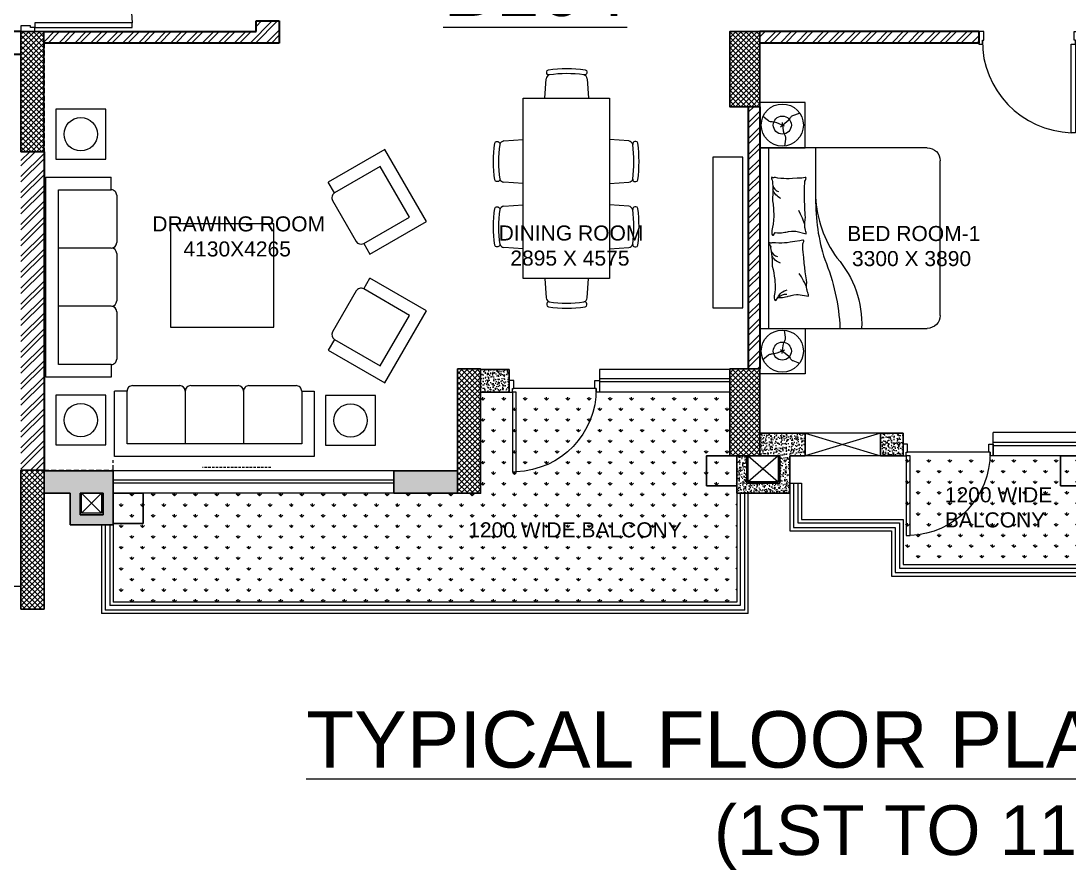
# Model space of a CAD drawing. Header units: millimetres. Extents: x 2919505 to 2966223, y -2460693 to -2283121.
# Drawn here: x 2945299 to 2955754, y -2317863 to -2309396 of the extents above; entities that cross this region are included whole.
import ezdxf

# ---------------------------------------------------------------- set-up
doc = ezdxf.new("R2010")
doc.units = ezdxf.units.MM
doc.header["$LTSCALE"] = 100
doc.header["$MEASUREMENT"] = 0
for name, pattern in [('CENTER', [50.8, 31.75, -6.35, 6.35, -6.35]), ('DASHED2', [0.375, 0.25, -0.125]), ('HIDDEN', [0.375, 0.25, -0.125])]:
    doc.linetypes.add(name, pattern=pattern)
for name, color, linetype, lineweight in [('AC-DP', 34, 'CENTER', 13), ('ACC BLOCK', 211, 'Continuous', 30), ('COL H', 252, 'Continuous', 5), ('door', 35, 'Continuous', 13), ('furniture', 5, 'Continuous', 18), ('MKG TEXT', 7, 'Continuous', 25), ('S-BALCONY HATCH', 34, 'Continuous', 5), ('Stairs', 2, 'Continuous', 18), ('text', 7, 'Continuous', 9), ('WALL', 1, 'Continuous', 35), ('WALL HATCH', 43, 'Continuous', 5), ('win', 150, 'Continuous', 18)]:
    doc.layers.add(name, color=color, linetype=linetype, lineweight=lineweight)
for name, color, linetype, lineweight, true_color in [('cutout', 7, 'HIDDEN', 20, 0x0544ff), ('GYP BOARD', 7, 'Continuous', 18, 0xf57a00), ('STR. COLUMN', 7, 'Continuous', 30, 0xf50000)]:
    doc.layers.add(name, color=color, linetype=linetype, lineweight=lineweight, true_color=true_color)
doc.styles.add('ARIAL', font='arial.ttf')
doc.styles.get("Standard").update_dxf_attribs({"font": 'sanss___.ttf'})
pattern_1 = [(45, (36.67, 147869.8), (-79.549513, 79.549513), []), (45, (89.7, 147869.8), (-79.549513, 79.549513), [])]
pattern_2 = [(50, (36.665, 147869.8), (71.7260183, -6.2752135), [7.5, -82.5]), (355, (36.665, 147869.8), (-13.8751334, 75.2192134), [6, -66]), (100.4514445, (42.64, 147869.28), (57.8508847, 68.9439991), [6.3740192, -70.1142112]), (46.1842, (36.665, 147889.8), (106.724133, -16.551928), [11.25, -123.75]), (96.6356355, (45.56, 147888.42), (93.4661946, 97.41186), [9.5610342, -105.171376]), (351.184164, (36.67, 147889.8), (93.4661945, 97.41186), [9, -99]), (21, (46.665, 147884.8), (59.6907052, -40.2618891), [7.5, -82.5]), (326, (46.665, 147884.8), (24.3315332, 72.5150045), [6, -66]), (71.4514447, (51.64, 147881.446), (84.0222377, 32.2531153), [6.374019, -70.1142112]), (37.5, (36.665, 147869.8), (1.21598553, 33.28938538), [0, -65.2, 0, -67, 0, -66.25]), (7.5, (36.665, 147869.8), (26.30695374, 39.4411712), [0, -38.2, 0, -63.7, 0, -25.25]), (327.5, (14.365, 147869.8), (53.38224362, -2.25548717), [0, -25, 0, -78, 0, -103.5]), (317.5, (4.365, 147869.8), (58.31861693, 10.01049823), [0, -32.5, 0, -51.8, 0, -73.5])]

# ---------------------------------------------------------------- blocks, each defined once
blk = doc.blocks.new('col-1')
at = {"layer": 'COL H', "lineweight": 5, "ltscale": 0.1}
h = blk.add_hatch(dxfattribs=at)
h.set_pattern_fill('ANSI37', color=256, scale=300)
h.paths.add_polyline_path([(2928695, -2448501), (2928695, -2448801), (2929445, -2448801), (2929445, -2448501)])
at = {"layer": 'STR. COLUMN', "color": 4}
blk.add_lwpolyline([(2928695, -2448501), (2928695, -2448801), (2929445, -2448801), (2929445, -2448501)], close=True, dxfattribs=at)
blk = doc.blocks.new('col11')
at = {"layer": 'COL H', "lineweight": 5, "ltscale": 0.1}
h = blk.add_hatch(dxfattribs=at)
h.set_pattern_fill('ANSI37', color=256, scale=300)
h.paths.add_polyline_path([(2941089, -2447531), (2941319, -2447531), (2941319, -2448731), (2941089, -2448731)])
at = {"layer": 'STR. COLUMN', "color": 4}
blk.add_lwpolyline([(2941089, -2447531), (2941319, -2447531), (2941319, -2448731), (2941089, -2448731)], close=True, dxfattribs=at)
blk = doc.blocks.new('col3')
at = {"layer": 'COL H', "lineweight": 5, "ltscale": 0.1}
h = blk.add_hatch(dxfattribs=at)
h.set_pattern_fill('ANSI37', color=256, scale=300)
h.paths.add_polyline_path([(2930168, -2441843), (2930168, -2442143), (2931033, -2442143), (2931033, -2441843)])
at = {"layer": 'STR. COLUMN', "color": 4}
blk.add_lwpolyline([(2930168, -2441843), (2930168, -2442143), (2931033, -2442143), (2931033, -2441843)], close=True, dxfattribs=at)
blk = doc.blocks.new('A$C4EBC2541')
at = {"layer": 'door', "linetype": 'Continuous'}
for p, q in [((33.6, 119.9), (33.6, 958.2)), ((33.6, 958.2), (74, 958.2)), ((74, 958.2), (74, 119.9)), ((74, 119.9), (33.6, 119.9))]:
    blk.add_line(p, q, dxfattribs=at)
for points in [[(48, 0), (0, 0), (0, 119.9), (33.6, 119.9), (33.6, 81.6), (48, 81.6)], [(902, 0), (949.9, 0), (949.9, 119.9), (916.3, 119.9), (916.3, 81.6), (902, 81.6)]]:
    blk.add_lwpolyline(points, close=True, dxfattribs=at)
at = {"layer": 'door', "lineweight": 9, "ltscale": 0.5}
blk.add_arc((46.7, 88.9), 869.7, 359.51318, 88.19967, dxfattribs=at)
blk = doc.blocks.new('col12')
at = {"layer": 'COL H', "lineweight": 5}
h = blk.add_hatch(dxfattribs=at)
h.set_pattern_fill('ANSI37', color=256, scale=300)
h.paths.add_polyline_path([(2929934, -2444376), (2929934, -2444146), (2928695, -2444146), (2928695, -2444376)])
at = {"color": 4, "ltscale": 0.1}
blk.add_lwpolyline([(2929934, -2444376), (2929934, -2444146), (2928695, -2444146), (2928695, -2444376)], close=True, dxfattribs=at)
blk = doc.blocks.new('A$C69EA10B6')
at = {"layer": 'furniture', "extrusion": (0, 0, -1)}
for p, q in [((1671, 900), (0, 900)), ((0, 900), (0, -900)), ((1800, -771), (1800, 771)), ((0, -900), (1671, -900))]:
    blk.add_line(p, q, dxfattribs=at)
at = {"layer": 'furniture', "flags": 128}
for points in [[(245, 1117), (169, 1148), (144, 1155), (123, 1158), (113, 1159, -0.201759), (86, 1169), (32, 1213)], [(206, 1110), (271, 1161), (289, 1179), (303, 1196), (308, 1204, -0.201759), (330, 1222), (396, 1247)], [(223, 1151), (234, 1070), (240, 1045), (249, 1025), (253, 1016, -0.201759), (257, 988), (246, 918)], [(557, 900), (557, 397, 0.081096), (648, -213, -0.085459), (800, -900)], [(557, 412, 0.147224), (770, -197, -0.192024), (1016, -900)], [(223, -1151), (234, -1070), (240, -1045), (249, -1025), (253, -1016, 0.201759), (257, -988), (246, -918)], [(245, -1117), (169, -1148), (144, -1155), (123, -1158), (113, -1159, 0.201759), (86, -1169), (32, -1213)], [(206, -1110), (271, -1161), (289, -1179), (303, -1196), (308, -1204, 0.201759), (330, -1222), (396, -1247)]]:
    blk.add_lwpolyline(points, format="xyb", dxfattribs=at)
for points in [[(462, 601), (458, 603), (454, 603), (437, 600), (421, 599), (373, 596), (325, 593), (294, 592), (268, 592), (241, 593), (210, 595), (180, 599), (158, 603), (151, 604), (143, 604), (136, 602), (131, 601), (126, 602), (124, 604), (123, 607), (121, 607), (119, 607), (117, 601), (117, 601), (118, 593), (121, 585), (125, 576), (127, 565), (126, 555), (126, 539), (129, 524), (131, 493), (131, 464), (130, 435), (128, 406), (127, 389), (127, 372), (132, 337), (134, 320), (136, 304), (138, 270), (140, 237), (139, 220), (138, 180), (134, 140), (128, 109), (120, 75), (119, 54), (120, 38), (127, 29), (137, 29), (137, 29), (154, 55), (178, 53), (202, 52), (218, 53), (233, 55), (250, 58), (259, 59), (277, 63), (288, 65), (315, 68), (343, 70), (352, 70), (360, 68), (462, 43), (462, 55), (460, 66), (457, 80), (453, 94), (451, 104), (449, 114), (448, 135), (451, 155), (454, 181), (455, 207), (454, 227), (452, 248), (450, 286), (448, 329), (447, 373), (446, 429), (446, 486), (447, 516), (448, 546), (450, 556), (451, 567), (455, 576), (460, 589), (461, 595)], [(439, -23), (434, -21), (430, -22), (414, -25), (398, -28), (351, -35), (303, -42), (273, -46), (246, -49), (220, -50), (189, -50), (158, -49), (136, -47), (129, -47), (121, -47), (114, -50), (109, -51), (104, -51), (102, -49), (101, -47), (99, -46), (96, -46), (95, -53), (95, -53), (97, -61), (100, -68), (105, -77), (109, -88), (108, -98), (109, -113), (114, -129), (118, -159), (121, -188), (122, -217), (123, -246), (124, -263), (125, -280), (133, -314), (137, -331), (140, -347), (145, -380), (150, -413), (151, -430), (153, -470), (152, -511), (149, -542), (145, -576), (145, -598), (148, -613), (155, -621), (165, -620), (165, -620), (180, -594), (204, -594), (228, -592), (243, -590), (258, -587), (275, -582), (284, -580), (302, -575), (312, -572), (339, -566), (366, -562), (375, -562), (384, -562), (487, -579), (486, -566), (483, -555), (479, -542), (474, -528), (471, -519), (468, -509), (466, -488), (467, -468), (468, -442), (466, -416), (463, -396), (460, -375), (454, -337), (449, -294), (444, -251), (438, -195), (433, -139), (431, -109), (430, -79), (430, -68), (431, -58), (434, -48), (438, -35), (439, -29)]]:
    blk.add_lwpolyline(points, close=True, dxfattribs=at)
for points in [[(448, 136), (440, 161), (434, 178), (425, 199), (406, 240), (389, 276)], [(466, -487), (456, -463), (448, -447), (437, -426), (415, -387), (394, -352)]]:
    blk.add_lwpolyline(points, dxfattribs=at)
at = {"layer": 'furniture'}
for centre, radius in [((225, 1127), 210), ((225, 1127), 90), ((225, -1127), 210), ((225, -1127), 90)]:
    blk.add_circle(centre, radius, dxfattribs=at)
at = {"layer": 'furniture', "extrusion": (0, 0, -1)}
for centre, radius, start, end in [((-1671, 771), 129, 90, 180), ((-285, 543), 167, 296.9135, 338.2241), ((-268, -96), 167, 291.9135, 333.2241), ((-297, -642), 127, 22.4901, 79.2392), ((-256, -632), 72.5, 31.6255, 99.8414), ((-1671, -771), 129, 180, 270)]:
    blk.add_arc(centre, radius, start, end, dxfattribs=at)
at = {"layer": 'furniture'}
for centre, start, end in [((209, 543), 193.2087, 254.2869), ((192, -103), 198.2087, 259.2869)]:
    blk.add_arc(centre, 82, start, end, dxfattribs=at)
for points in [[(0, 900), (452, 900), (452, 1352), (0, 1352)], [(90, 900), (0, 900), (0, -900), (90, -900)], [(0, -900), (452, -900), (452, -1352), (0, -1352)]]:
    blk.add_3dface(points, dxfattribs=at)

msp = doc.modelspace()

# ---------------------------------------------------------------- hatches: boundary and pattern name
at = {"layer": 'COL H', "lineweight": 5, "ltscale": 0.1}
h = msp.add_hatch(dxfattribs=at)
h.set_pattern_fill('ANSI37', color=256, scale=300)
h.set_pattern_definition([(45, (36.665, 147869.8), (-26.5165043, 26.5165043), []), (135, (36.665, 147869.8), (-26.5165043, -26.5165043), [])])
h.paths.add_polyline_path([(2945299.3, -2313876.3), (2945529.3, -2313876.3), (2945529.3, -2315261.3), (2945299.3, -2315261.3)])
at = {"layer": 'S-BALCONY HATCH'}
h = msp.add_hatch(dxfattribs=at)
h.set_pattern_fill('GRASS', color=256, scale=150, style=0)
h.set_pattern_definition([(90, (3837571.94, -1889866.68), (-106.066017, 106.066017), [28.125, -184.007034]), (45, (3837571.94, -1889866.68), (-106.066017, 106.066017), [28.125, -121.875]), (135, (3837571.94, -1889866.68), (-106.066017, -106.066017), [28.125, -121.875])])
h.paths.add_polyline_path([(2950792.2, -2313141.3), (2949884.3, -2313147.4), (2949884.3, -2314105.9), (2949056.7, -2314105.9), (2946215.9, -2314105.9), (2946221.7, -2314420.9), (2946219.3, -2314420.9), (2946219.3, -2315190.9), (2952439.3, -2315190.9), (2952439.3, -2314105.9), (2952439.3, -2314105.9), (2952365.9, -2313096.3), (2950792.5, -2313096.3), (2950791.7, -2313526.3), (2950791.7, -2313096.3), (2950791.7, -2313526.3)])
h = msp.add_hatch(dxfattribs=at)
h.set_pattern_fill('GRASS', color=256, scale=150, style=0)
h.set_pattern_definition([(90, (3840323.48, -1897911.68), (-106.066017, 106.066017), [28.125, -184.007034]), (45, (3840323.48, -1897911.68), (-106.066017, 106.066017), [28.125, -121.875]), (135, (3840323.48, -1897911.68), (-106.066017, -106.066017), [28.125, -121.875])])
h.paths.add_polyline_path([(2954098.3, -2314816.3), (2954583.3, -2314816.3), (2954583.3, -2314816.3), (2955969.3, -2314816.3), (2955969.3, -2314296.3), (2955970, -2313731.3), (2954098.3, -2313731.3)])
at = {"layer": 'WALL HATCH'}
h = msp.add_hatch(dxfattribs=at)
h.set_pattern_fill('ANSI32', color=256, scale=300, style=0)
h.set_pattern_definition([(45, (0, 147869.8), (-79.549513, 79.549513), []), (45, (53.03, 147869.8), (-79.549513, 79.549513), [])])
h.paths.add_polyline_path([(2945529.3, -2313880.9), (2945299.3, -2313875.9), (2945299.3, -2310701.3), (2945529.3, -2310701.3)])
h.paths.add_polyline_path([(2947874, -2309396.3), (2947644, -2309396.3), (2947644, -2309501.3), (2945529.3, -2309501.3), (2945529.3, -2309616.3), (2947874, -2309616.3)])
h = msp.add_hatch(dxfattribs=at)
h.set_pattern_fill('ANSI32', color=256, scale=300, style=0)
h.set_pattern_definition(pattern_1)
h.paths.add_polyline_path([(2954854, -2309501.3), (2954854, -2309616.3), (2952669.3, -2309616.3), (2952669.3, -2309501.3)])
h = msp.add_hatch(dxfattribs=at)
h.set_pattern_fill('ANSI32', color=256, scale=300, style=0)
h.set_pattern_definition(pattern_1)
h.paths.add_polyline_path([(2952669.3, -2310251.3), (2952554.3, -2310251.3), (2952554.3, -2312866.3), (2952669.1, -2312866.3), (2952669.1, -2312549.5), (2952669.2, -2312549.5), (2952669.1, -2311156.7), (2952669.1, -2310806.7), (2952669.3, -2310806.7)])
h = msp.add_hatch(dxfattribs=at)
h.set_pattern_fill('AR-CONC', color=8, scale=10, style=0)
h.set_pattern_definition([(50, (0, 147869.805), (71.7260183, -6.2752135), [7.5, -82.5]), (355, (0, 147869.805), (-13.8751334, 75.2192134), [6, -66]), (100.4514445, (5.98, 147869.28), (57.8508847, 68.9439991), [6.3740192, -70.1142112]), (46.1842, (0, 147889.805), (106.724133, -16.551928), [11.25, -123.75]), (96.6356355, (8.89, 147888.43), (93.4661946, 97.41186), [9.5610342, -105.171376]), (351.184164, (0, 147889.8), (93.4661945, 97.41186), [9, -99]), (21, (10, 147884.805), (59.6907052, -40.2618891), [7.5, -82.5]), (326, (10, 147884.805), (24.3315332, 72.5150045), [6, -66]), (71.4514447, (14.974, 147881.45), (84.0222377, 32.2531153), [6.374019, -70.1142112]), (37.5, (0, 147869.805), (1.21598553, 33.28938538), [0, -65.2, 0, -67, 0, -66.25]), (7.5, (0, 147869.805), (26.30695374, 39.4411712), [0, -38.2, 0, -63.7, 0, -25.25]), (327.5, (-22.3, 147869.805), (53.38224362, -2.25548717), [0, -25, 0, -78, 0, -103.5]), (317.5, (-32.3, 147869.805), (58.31861693, 10.01049823), [0, -32.5, 0, -51.8, 0, -73.5])])
h.paths.add_polyline_path([(2946219.3, -2313880.9), (2945529.3, -2313880.9), (2945529.3, -2314105.9), (2945788.9, -2314105.9), (2945788.9, -2314420.9), (2946219.3, -2314420.9)])
h.paths.add_polyline_path([(2946119.3, -2314105.9), (2946119.3, -2314320.9), (2945888.9, -2314320.9), (2945888.9, -2314105.9)], flags=16)
h.paths.add_polyline_path([(2949654.3, -2313880.9), (2949019.3, -2313880.9), (2949019.3, -2314105.9), (2949654.3, -2314105.9)])
h.paths.add_polyline_path([(2952369.3, -2312871.3), (2952369.3, -2312871.3), (2952369.3, -2313096.3), (2952365.9, -2313096.3)])
at = {"layer": 'WALL HATCH', "ltscale": 0.1}
h = msp.add_hatch(dxfattribs=at)
h.set_pattern_fill('AR-CONC', color=8, scale=10, style=0)
h.set_pattern_definition([(50, (1e-06, 147874.806), (71.7260183, -6.2752135), [7.5, -82.5]), (355, (1e-06, 147874.806), (-13.8751334, 75.2192134), [6, -66]), (100.4514445, (5.98, 147874.28), (57.8508847, 68.9439991), [6.3740192, -70.1142112]), (46.1842, (1e-06, 147894.81), (106.724133, -16.551928), [11.25, -123.75]), (96.6356355, (8.89, 147893.43), (93.4661946, 97.41186), [9.5610342, -105.171376]), (351.184164, (1e-06, 147894.81), (93.4661945, 97.41186), [9, -99]), (21, (10, 147889.806), (59.6907052, -40.2618891), [7.5, -82.5]), (326, (10, 147889.806), (24.3315332, 72.5150045), [6, -66]), (71.4514447, (14.974, 147886.45), (84.0222377, 32.2531153), [6.374019, -70.1142112]), (37.5, (1e-06, 147874.806), (1.21598553, 33.28938538), [0, -65.2, 0, -67, 0, -66.25]), (7.5, (1e-06, 147874.806), (26.30695374, 39.4411712), [0, -38.2, 0, -63.7, 0, -25.25]), (327.5, (-22.3, 147874.806), (53.38224362, -2.25548717), [0, -25, 0, -78, 0, -103.5]), (317.5, (-32.3, 147874.806), (58.31861693, 10.01049823), [0, -32.5, 0, -51.8, 0, -73.5])])
h.paths.add_polyline_path([(2950169.3, -2312870.3), (2949884.3, -2312871.3), (2949884.3, -2313096.3), (2950169.3, -2313096.3), (2950169.3, -2312981.6)])
at = {"layer": 'WALL HATCH'}
h = msp.add_hatch(dxfattribs=at)
h.set_pattern_fill('AR-CONC', color=8, scale=10, style=0)
h.set_pattern_definition(pattern_2)
h.paths.add_polyline_path([(2953123.5, -2313731.3), (2953123.5, -2313506.3), (2952669.3, -2313506.3), (2952669.3, -2313731.3), (2952869.3, -2313731.3), (2952869.3, -2314005.9), (2952539.3, -2314005.9), (2952539.3, -2313731.3), (2952439.3, -2313731.3), (2952439.3, -2314105.9), (2952969.3, -2314105.9), (2952969.3, -2313731.3)])
h = msp.add_hatch(dxfattribs=at)
h.set_pattern_fill('AR-CONC', color=8, scale=10, style=0)
h.set_pattern_definition(pattern_2)
h.paths.add_polyline_path([(2953873.3, -2313506.3), (2953873.3, -2313731.3), (2954098.3, -2313731.3), (2954098.3, -2313506.3)])

# ---------------------------------------------------------------- linework, layer by layer
at = {"layer": 'AC-DP', "linetype": 'HIDDEN'}
msp.add_line((2947793.1, -2313847.9), (2947109.8, -2313847.9), dxfattribs=at)
at = {"layer": 'ACC BLOCK', "ltscale": 0.1}
for p, q in [((2949884.3, -2312871.3), (2950169.3, -2312871.3)), ((2950169.3, -2313096.3), (2950169.3, -2312871.3)), ((2950169.3, -2313096.3), (2949884.3, -2313096.3)), ((2953123.5, -2313506.3), (2952669.3, -2313506.3)), ((2953123.5, -2313506.3), (2953123.5, -2313731.3)), ((2953873.3, -2313506.3), (2953873.3, -2313731.3)), ((2954098.3, -2313506.3), (2953873.3, -2313506.3)), ((2954098.3, -2313506.3), (2954098.3, -2313731.3)), ((2952439.3, -2314105.9), (2952439.3, -2313731.3)), ((2952539.3, -2314005.9), (2952539.3, -2313731.3)), ((2952869.3, -2313731.3), (2952669.3, -2313731.3)), ((2952869.3, -2314005.9), (2952869.3, -2313731.3)), ((2953123.5, -2313731.3), (2952969.3, -2313731.3)), ((2952969.3, -2314105.9), (2952969.3, -2313731.3)), ((2954098, -2313731.3), (2953873.3, -2313731.3)), ((2945529.3, -2313880.9), (2946219.3, -2313880.9)), ((2946219.3, -2313880.9), (2946219.3, -2314420.9)), ((2949019.3, -2313880.9), (2949654.3, -2313880.9)), ((2949019.3, -2313880.9), (2949019.3, -2314105.9)), ((2952869.3, -2314005.9), (2952539.3, -2314005.9)), ((2945524.3, -2314105.9), (2945788.9, -2314105.9)), ((2945788.9, -2314105.9), (2945788.9, -2314420.9)), ((2945888.9, -2314105.9), (2945888.9, -2314320.9)), ((2945888.9, -2314105.9), (2946119.3, -2314105.9)), ((2946119.3, -2314105.9), (2946119.3, -2314320.9)), ((2949654.3, -2314105.9), (2949019.3, -2314105.9)), ((2952969.3, -2314105.9), (2952439.3, -2314105.9)), ((2945888.9, -2314320.9), (2946119.3, -2314320.9)), ((2945788.9, -2314420.9), (2946219.3, -2314420.9))]:
    msp.add_line(p, q, dxfattribs=at)
at = {"layer": 'cutout', "color": 160, "linetype": 'Continuous', "lineweight": 9, "ltscale": 0.1, "true_color": 0x0040ff}
for p, q in [((2952854.3, -2313731.3), (2952554.3, -2313990.9)), ((2952554.3, -2313731.3), (2952854.3, -2313990.9)), ((2946104.3, -2314105.9), (2945903.9, -2314305.9)), ((2945903.9, -2314105.9), (2946104.3, -2314305.9))]:
    msp.add_line(p, q, dxfattribs=at)
at = {"layer": 'cutout', "color": 160, "linetype": 'Continuous', "ltscale": 0.1, "true_color": 0x0040ff}
for points in [[(2952554.3, -2313731.3), (2952854.3, -2313731.3), (2952854.3, -2313990.9), (2952554.3, -2313990.9)], [(2945903.9, -2314105.9), (2946104.3, -2314105.9), (2946104.3, -2314305.9), (2945903.9, -2314305.9)]]:
    msp.add_lwpolyline(points, close=True, dxfattribs=at)
at = {"layer": 'door'}
for p, q in [((2951023.8, -2313060), (2950214.7, -2313060)), ((2954952.8, -2313694.9), (2954143.7, -2313694.9))]:
    msp.add_line(p, q, dxfattribs=at)
at = {"layer": 'furniture'}
for p, q in [((2950525.4, -2310165.7, 0), (2950537.9, -2309973.1, 0)), ((2950949, -2309973.3, 0), (2950962.3, -2310165.7, 0)), ((2950114.8, -2310593.2), (2950307.3, -2310579.9)), ((2951362.3, -2310593.2), (2951169.8, -2310579.9)), ((2948929.2, -2310678.3), (2948365.3, -2311003.9)), ((2949344.1, -2311396.9), (2948929.2, -2310678.3)), ((2948883.9, -2310848.2), (2948427.5, -2311111.7)), ((2949174.3, -2311351.1), (2948883.9, -2310848.2)), ((2945549, -2312946.8), (2945549, -2310955.5)), ((2945549, -2310955.5), (2946200.1, -2310955.5)), ((2946200.1, -2311080), (2946200.1, -2310955.5)), ((2948427.5, -2311111.7), (2948365.3, -2311003.9)), ((2950307.3, -2311016.7), (2950114.7, -2311004.2)), ((2951169.8, -2311016.7), (2951362.4, -2311004.2)), ((2945673.1, -2312822.4), (2945673.1, -2311080)), ((2945673.1, -2311080), (2946200.1, -2311080)), ((2946254.6, -2311134.4), (2946254.6, -2311606.3)), ((2948407.6, -2311186), (2948643.6, -2311594.7)), ((2950114.8, -2311243.8), (2950307.3, -2311230.5)), ((2951362.3, -2311243.8), (2951169.8, -2311230.5)), ((2948717.9, -2311614.6), (2949174.3, -2311351.1)), ((2948717.9, -2311614.6), (2949174.3, -2311351.1)), ((2948780.2, -2311722.4), (2949344.1, -2311396.9)), ((2946200.1, -2311660.8), (2945673.1, -2311660.8)), ((2948717.9, -2311614.6), (2948780.2, -2311722.4)), ((2950307.3, -2311667.3), (2950114.7, -2311654.8)), ((2951169.8, -2311667.3), (2951362.4, -2311654.8)), ((2946254.6, -2311715.2), (2946254.6, -2312187.1)), ((2948717.9, -2312068.7), (2948780.2, -2311960.9)), ((2949344.1, -2312286.5), (2948780.2, -2311960.9)), ((2950525.4, -2311965.7), (2950537.9, -2312158.4)), ((2950949, -2312158.2), (2950962.3, -2311965.7)), ((2948643.6, -2312088.6), (2948407.6, -2312497.3)), ((2949174.3, -2312332.2), (2948717.9, -2312068.7)), ((2946200.1, -2312241.6), (2945673.1, -2312241.6)), ((2946254.6, -2312296), (2946254.6, -2312767.9)), ((2948929.2, -2313005), (2949344.1, -2312286.5)), ((2948883.9, -2312835.2), (2949174.3, -2312332.2)), ((2948427.5, -2312571.7), (2948365.3, -2312679.4)), ((2948427.5, -2312571.7), (2948883.9, -2312835.2)), ((2948427.5, -2312571.7), (2948883.9, -2312835.2)), ((2948365.3, -2312679.4), (2948929.2, -2313005)), ((2946200.1, -2312822.4), (2945673.1, -2312822.4)), ((2946200.1, -2312822.4), (2946200.1, -2312946.8)), ((2946200.1, -2312946.8), (2945549, -2312946.8)), ((2946411.7, -2313032.9), (2946883.6, -2313032.9)), ((2946992.5, -2313032.9), (2947464.4, -2313032.9)), ((2947573.3, -2313032.9), (2948045.2, -2313032.9)), ((2946232.8, -2313738.5), (2946232.8, -2313087.3)), ((2946357.2, -2313087.3), (2946232.8, -2313087.3)), ((2946357.2, -2313614.3), (2946357.2, -2313087.3)), ((2946938, -2313087.3), (2946938, -2313614.3)), ((2947518.8, -2313087.3), (2947518.8, -2313614.3)), ((2948099.6, -2313087.3), (2948099.6, -2313614.3)), ((2948099.6, -2313087.3), (2948224.1, -2313087.3)), ((2948224.1, -2313087.3), (2948224.1, -2313738.5)), ((2948099.6, -2313614.3), (2946357.2, -2313614.3)), ((2948224.1, -2313738.5), (2946232.8, -2313738.5))]:
    msp.add_line(p, q, dxfattribs=at)
at = {"layer": 'furniture', "elevation": 0}
for points in [[(2950567.6, -2309933.9, -0.4316259), (2950543.9, -2309913.1), (2950543.9, -2309903, -0.368177), (2950560.7, -2309883.2, -0.069082), (2950927.3, -2309883.2, -0.368177), (2950944.2, -2309903), (2950944.2, -2309913.1, -0.4978419), (2950915, -2309933.2)], [(2950075.5, -2310974.5, -0.4316259), (2950054.7, -2310998.2), (2950044.5, -2310998.2, -0.368177), (2950024.8, -2310981.4, -0.069082), (2950024.8, -2310614.8, -0.368177), (2950044.5, -2310598), (2950054.7, -2310598, -0.4978419), (2950074.7, -2310627.2)], [(2951401.6, -2310974.5, 0.4316259), (2951422.4, -2310998.2), (2951432.6, -2310998.2, 0.368177), (2951452.3, -2310981.4, 0.069082), (2951452.3, -2310614.8, 0.368177), (2951432.6, -2310598), (2951422.4, -2310598, 0.4978419), (2951402.4, -2310627.2)], [(2950075.5, -2311625.2, -0.4316259), (2950054.7, -2311648.8), (2950044.5, -2311648.8, -0.368177), (2950024.8, -2311632, -0.069082), (2950024.8, -2311265.4, -0.368177), (2950044.5, -2311248.6), (2950054.7, -2311248.6, -0.4978419), (2950074.7, -2311277.8)], [(2951401.6, -2311625.2, 0.4316259), (2951422.4, -2311648.8), (2951432.6, -2311648.8, 0.368177), (2951452.3, -2311632, 0.069082), (2951452.3, -2311265.4, 0.368177), (2951432.6, -2311248.6), (2951422.4, -2311248.6, 0.4978419), (2951402.4, -2311277.8)], [(2950567.6, -2312197.6, 0.4316259), (2950543.9, -2312218.4), (2950543.9, -2312228.5, 0.368177), (2950560.7, -2312248.2, 0.069082), (2950927.3, -2312248.2, 0.368177), (2950944.2, -2312228.5), (2950944.2, -2312218.4, 0.4978419), (2950915, -2312198.3)]]:
    msp.add_lwpolyline(points, format="xyb", dxfattribs=at)
at = {"layer": 'furniture'}
msp.add_lwpolyline([(2952201.1, -2312255.9), (2952501.1, -2312255.9), (2952501.1, -2310755.9), (2952201.1, -2310755.9)], close=True, dxfattribs=at)
at = {"layer": 'furniture', "elevation": -6.4}
msp.add_lwpolyline([(2946791.6, -2312449), (2947821.5, -2312449), (2947821.5, -2311418.3), (2946791.6, -2311418.3)], close=True, dxfattribs=at)
at = {"layer": 'furniture'}
for centre in [(2945895.8, -2310525.5), (2945895.8, -2313376.8), (2948587.4, -2313380.2)]:
    msp.add_circle(centre, 166.7, dxfattribs=at)
for centre, radius, start, end in [((2950587.8, -2309980.1, 0), 50.4, 113.64476, 172.07529), ((2950744, -2311201.1, 0), 1279.4, 82.32212, 97.92679), ((2950900.6, -2309979.8, 0), 48.8, 7.65248, 72.87821), ((2951342.6, -2310798.1, 0), 1279.4, 172.32212, 187.92679), ((2950121.3, -2310641.5, 0), 48.8, 97.65248, 162.87821), ((2951355.8, -2310641.5, 0), 48.8, 17.12179, 82.34752), ((2950134.4, -2310798.1, 0), 1279.4, 352.07321, 7.67788), ((2950121.6, -2310954.3, 0), 50.4, 203.64476, 262.07529), ((2951355.5, -2310954.3, 0), 50.4, 277.92471, 336.35524), ((2946200.1, -2311134.4), 54.4, 359.99999, 90.00286), ((2948454.7, -2311158.8), 54.4, 119.99714, 210.00001), ((2950121.3, -2311292.1, 0), 48.8, 97.65248, 162.87821), ((2951355.8, -2311292.1, 0), 48.8, 17.12179, 82.34752), ((2951342.6, -2311448.7, 0), 1279.4, 172.32212, 187.92679), ((2950134.4, -2311448.7, 0), 1279.4, 352.07321, 7.67788), ((2946200.1, -2311606.3), 54.4, 269.99999, 359.99999), ((2946200.1, -2311715.2), 54.4, 359.99999, 89.99999), ((2948690.7, -2311567.5), 54.4, 210.00001, 300.00001), ((2950121.6, -2311605, 0), 50.4, 203.64476, 262.07529), ((2951355.5, -2311605, 0), 50.4, 277.92471, 336.35524), ((2948690.7, -2312115.8), 54.4, 59.99712, 149.99999), ((2946200.1, -2312187.1), 54.4, 269.99999, 359.99999), ((2950587.8, -2312151.4, 0), 50.4, 187.92471, 246.35524), ((2950744, -2310930.4, 0), 1279.4, 262.07321, 277.67788), ((2950900.6, -2312151.7, 0), 48.8, 287.12179, 352.34752), ((2946200.1, -2312296), 54.4, 359.99999, 89.99999), ((2948454.7, -2312524.5), 54.4, 149.99999, 239.99999), ((2946200.1, -2312767.9), 54.4, 269.99712, 359.99999), ((2946411.7, -2313087.3), 54.4, 89.99999, 180.00286), ((2946883.6, -2313087.3), 54.4, 359.99999, 89.99999), ((2946992.5, -2313087.3), 54.4, 89.99999, 179.99999), ((2947464.4, -2313087.3), 54.4, 359.99999, 89.99999), ((2947573.3, -2313087.3), 54.4, 89.99999, 179.99999), ((2948045.2, -2313087.3), 54.4, 359.99712, 89.99999)]:
    msp.add_arc(centre, radius, start, end, dxfattribs=at)
for points in [[(2950307.3, -2311965.7, 0), (2950307.3, -2310165.7, 0), (2951169.8, -2310165.7, 0), (2951169.8, -2311965.7, 0)], [(2946145.8, -2310275.5), (2945645.8, -2310275.5), (2945645.8, -2310775.5), (2946145.8, -2310775.5)], [(2946145.8, -2313126.8), (2945645.8, -2313126.8), (2945645.8, -2313621.8), (2946145.8, -2313621.8)], [(2948337.4, -2313625.2), (2948837.4, -2313625.2), (2948837.4, -2313130.2), (2948337.4, -2313130.2)]]:
    msp.add_3dface(points, dxfattribs=at)
at = {"layer": 'GYP BOARD', "linetype": 'DASHED2', "lineweight": 9, "ltscale": 2}
for p, q in [((2945529.3, -2309616.3), (2945529.3, -2313880.9)), ((2946219.3, -2313875.9), (2946219.3, -2313775.9)), ((2945526.1, -2313875.9), (2946219.3, -2313875.9))]:
    msp.add_line(p, q, dxfattribs=at)
at = {"layer": 'MKG TEXT', "ltscale": 0.1}
for points in [[(2952439.3, -2314031.3), (2952139.3, -2314031.3), (2952139.3, -2313731.3), (2952439.3, -2313731.3)], [(2946519.3, -2314405.9), (2946219.3, -2314405.9), (2946219.3, -2314105.9), (2946519.3, -2314105.9)]]:
    msp.add_lwpolyline(points, close=True, dxfattribs=at)
at = {"layer": 'MKG TEXT', "color": 200, "ltscale": 0.01}
msp.add_lwpolyline([(2955969.8, -2314031.3), (2955669.8, -2314031.3), (2955669.8, -2313731.3), (2955969.8, -2313731.3)], close=True, dxfattribs=at)
at = {"layer": 'Stairs', "ltscale": 0.1}
msp.add_line((2952969.3, -2314005.9), (2953084.3, -2314005.9), dxfattribs=at)
at = {"layer": 'Stairs'}
for p, q in [((2953004.3, -2314005.9), (2953004.3, -2314446.3)), ((2953049.3, -2314005.9), (2953049.3, -2314401.3)), ((2953084.3, -2314005.9), (2953084.3, -2314366.3)), ((2952439.3, -2314105.9), (2952439.3, -2315190.9)), ((2952474.3, -2314105.9), (2952474.3, -2315225.9)), ((2952519.3, -2315270.9), (2952519.3, -2314105.9)), ((2952554.3, -2315305.9), (2952554.3, -2314105.9)), ((2952969.3, -2314105.9), (2952969.3, -2314481.3)), ((2953049.3, -2314401.3), (2954063.3, -2314401.3)), ((2953084.3, -2314366.3), (2954098.3, -2314366.3)), ((2954063.3, -2314401.3), (2954063.3, -2314851.3)), ((2954098.3, -2314366.3), (2954098.3, -2314816.3)), ((2946104.3, -2314420.9), (2946104.3, -2315305.9)), ((2946139.3, -2314420.9), (2946139.3, -2315270.9)), ((2946184.3, -2314420.9), (2946184.3, -2315225.9)), ((2946219.3, -2314420.9), (2946219.3, -2315190.9)), ((2952969.3, -2314481.3), (2953983.3, -2314481.3)), ((2953004.3, -2314446.3), (2954018.3, -2314446.3)), ((2953983.3, -2314481.3), (2953983.3, -2314931.3)), ((2954018.3, -2314446.3), (2954018.3, -2314896.3)), ((2954098.3, -2314816.3), (2955969.3, -2314816.3)), ((2953983.3, -2314931.3), (2956084.3, -2314931.3)), ((2954018.3, -2314896.3), (2956049.3, -2314896.3)), ((2954063.3, -2314851.3), (2956004.3, -2314851.3)), ((2952474.3, -2315225.9), (2946184.3, -2315225.9)), ((2952439.3, -2315190.9), (2946219.3, -2315190.9)), ((2952554.3, -2315305.9), (2946104.3, -2315305.9)), ((2952519.3, -2315270.9), (2946139.3, -2315270.9))]:
    msp.add_line(p, q, dxfattribs=at)
at = {"layer": 'STR. COLUMN', "color": 4}
msp.add_lwpolyline([(2945529.3, -2313875.9), (2945299.3, -2313875.9), (2945299.3, -2315261.3), (2945529.3, -2315261.3)], close=True, dxfattribs=at)
at = {"layer": 'WALL'}
for p, q in [((2947644, -2309501.3), (2947644, -2309396.3)), ((2947644, -2309396.3), (2947874, -2309396.3)), ((2947874, -2309396.3), (2947874, -2309616.3)), ((2945299.3, -2309501.3), (2944899.3, -2309501.3)), ((2945529.3, -2309501.3), (2947644, -2309501.3)), ((2954854, -2309501.3), (2952669.3, -2309501.3)), ((2954854, -2309501.3), (2954854, -2309616.3)), ((2947874, -2309616.3), (2945529.3, -2309616.3)), ((2954854, -2309616.3), (2952669.3, -2309616.3)), ((2945299.3, -2309731.3), (2944899.3, -2309731.3)), ((2952554.3, -2310251.3), (2952554.3, -2312866.3)), ((2952669.3, -2310251.3), (2952669.3, -2312866.3)), ((2945529.3, -2310701.3), (2945529.3, -2313880.9))]:
    msp.add_line(p, q, dxfattribs=at)
at = {"layer": 'win'}
for p, q in [((2949884.3, -2313875.9), (2949884.3, -2312946.3)), ((2952369.3, -2312871.3), (2951069.5, -2312871.3)), ((2951069.5, -2312871.3), (2951069.5, -2313096.3)), ((2952369.3, -2312966.3), (2951069.5, -2312966.3)), ((2952369.3, -2312996.3), (2951069.5, -2312996.3)), ((2952369.3, -2313096.3), (2951069.5, -2313096.3)), ((2955969.3, -2313501.3), (2954998.3, -2313501.3)), ((2954998.3, -2313731.3), (2954998.3, -2313501.3)), ((2955969.3, -2313601.3), (2954998.3, -2313601.3)), ((2955969.3, -2313631.3), (2954998.3, -2313631.3)), ((2955969.3, -2313731.3), (2954998.3, -2313731.3)), ((2949019.3, -2313880.9), (2946219.3, -2313880.9)), ((2949019.3, -2313975.9), (2946219.3, -2313975.9)), ((2949019.3, -2314005.9), (2946219.3, -2314005.9)), ((2949019.3, -2314105.9), (2946219.3, -2314105.9)), ((2941999.3, -2315031.3), (2945299.3, -2315031.3))]:
    msp.add_line(p, q, dxfattribs=at)
at = {"layer": 'win', "linetype": 'Continuous'}
for p, q in [((2953873.3, -2313506.3), (2953123.5, -2313506.3)), ((2953123.5, -2313506.3), (2953873.3, -2313731.3)), ((2953873.3, -2313506.3), (2953123.5, -2313731.3)), ((2953873.3, -2313731.3), (2953123.5, -2313731.3))]:
    msp.add_line(p, q, dxfattribs=at)

# ---------------------------------------------------------------- block references
at = {"layer": 'door'}
for p, xscale, yscale, zscale, rotation in [((2945299.3, -2309501.3), -1.157989012472524, 1.157988994264314, 1.157988974765455, 270), ((2955854.3, -2309501.3), 1.05294132684429, 1.05294131028785, 1.052941292557841, 180), ((2950169.3, -2312982.7), -0.947670386172831, 0.9476703712716698, 0.9476703553142716, 180), ((2954098.3, -2313617.7), -0.947670386172831, 0.9476703712716698, 0.9476703553142716, 180)]:
    msp.add_blockref('A$C4EBC2541', p, dxfattribs=dict(at, xscale=xscale, yscale=yscale, zscale=zscale, rotation=rotation))
at = {"layer": 'furniture', "ltscale": 0.1}
msp.add_blockref('A$C69EA10B6', (2952669.3, -2311561.3), dxfattribs=at)
at = {"layer": 'STR. COLUMN'}
msp.add_blockref('col11', (4210, 138029.8), dxfattribs=at)
for name, p, rotation in [('col-1', (5401170.4, 619193.4), 270), ('col12', (5394030.4, 615828.4), 270), ('col3', (510526.5, -5243899.4), 90)]:
    msp.add_blockref(name, p, dxfattribs=dict(at, rotation=rotation))

# ---------------------------------------------------------------- texts
at = {"layer": 'text', "color": 1, "ltscale": 1000, "insert": (2949512.5, -2308783.9, 0), "char_height": 496.466, "width": 15426.559, "attachment_point": 1, "style": 'ARIAL'}
msp.add_mtext('{\\H1.133x;\\LB104}', dxfattribs=at)
at = {"layer": 'text', "ltscale": 10, "char_height": 150, "attachment_point": 1}
for s, insert, width in [('\\pi288.98;DRAWING ROOM\\P\\pi599.26;4130X4265', (2946320.8, -2311344.7), 2236.595), ('\\pi186.83;DINING ROOM\\P\\pi303.29;2895 X 4575', (2949877.9, -2311435.6), 1758.024), ('\\pi64.495;BED ROOM-1\\P\\pi111.51;3300 X 3890', (2953477.4, -2311440.6), 1373.228), ('1200 WIDE BALCONY', (2954515.3, -2314046.2), 1765.79), ('1200 WIDE BALCONY', (2949760.8, -2314395.6), 2648.131)]:
    msp.add_mtext(s, dxfattribs=dict(at, insert=insert, width=width))
at = {"layer": 'text', "ltscale": 1000, "insert": (2948143.6, -2316279.3), "char_height": 496.466, "width": 15426.559, "attachment_point": 1, "style": 'ARIAL'}
msp.add_mtext('{\\H1.133x;\\LTYPICAL FLOOR PLANFLOOR PLAN}\\P\\pi4069;(1ST TO 11TH FLOOR)', dxfattribs=at)

doc.saveas('drawing.dxf')
